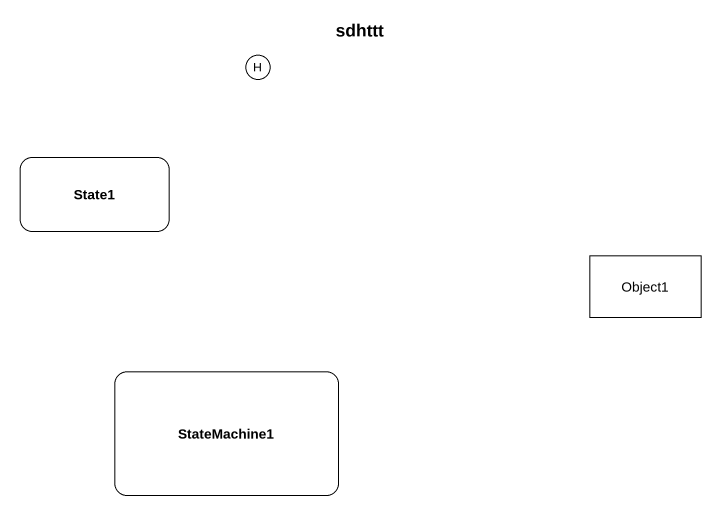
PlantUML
@startuml
title sdhttt
hide empty description
state history1 <<history>>
state State1
state Object1 <<object>>
state StateMachine1
@enduml
